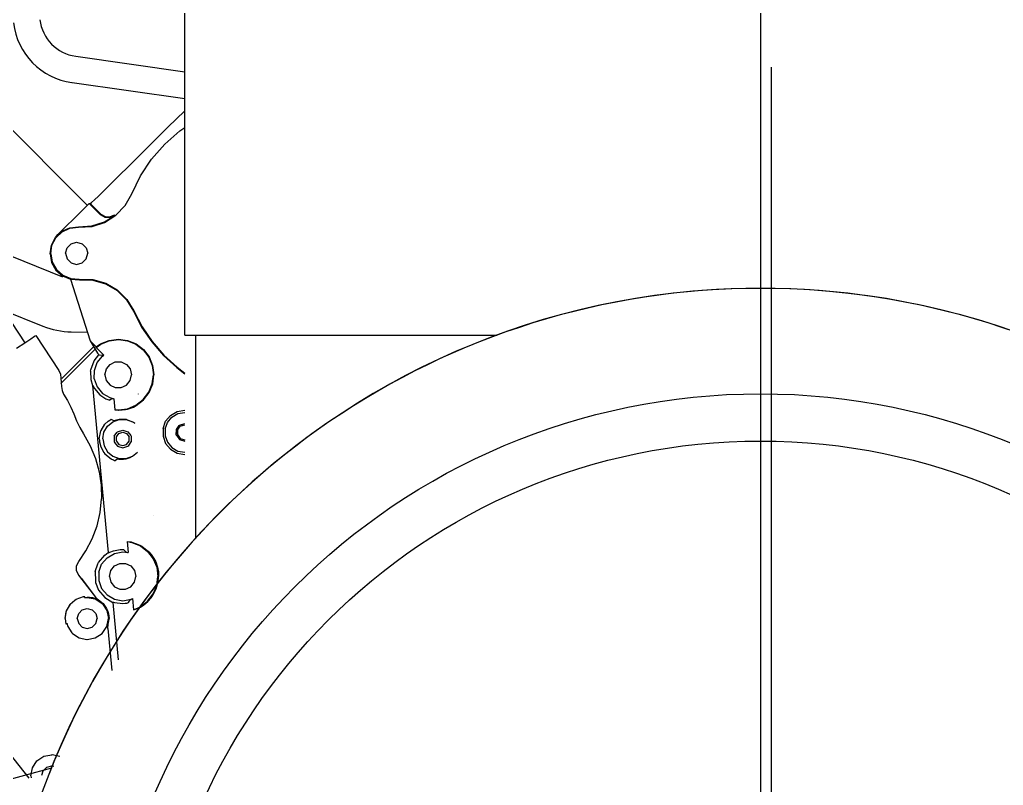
# Model space of a CAD drawing. Extents: x 33214 to 95067, y 8279 to 51908.
# Drawn here: x 63756.9 to 64201, y 12647.7 to 12993.3 of the extents above; entities that cross this region are included whole.
import ezdxf

# ---------------------------------------------------------------- set-up
doc = ezdxf.new("R2010")
doc.units = 0
doc.header["$LTSCALE"] = 300
doc.header["$MEASUREMENT"] = 0
doc.linetypes.add('PHANTOM', pattern=[2.1, 1.25, -0.2, 0.125, -0.2, 0.125, -0.2])
doc.layers.get('0').update_dxf_attribs({"linetype": 'CONTINUOUS'})
for name, color, linetype in [('GENERATORSETT', 1, 'CONTINUOUS'), ('S0CO1', 1, 'CONTINUOUS'), ('S0PH1', 1, 'PHANTOM')]:
    doc.layers.add(name, color=color, linetype=linetype)

# ---------------------------------------------------------------- blocks, each defined once
blk = doc.blocks.new('HOVEDMOTOR-CENTER')
at = {"color": 1}
for p, q in [((115, 583.86), (115, 783.86)), ((115, 583.86), (256.09, 583.86)), ((120, 492.38), (120, 583.86)), ((54.78, 388.4), (6.71, 375.52))]:
    blk.add_line(p, q, dxfattribs=at)
at = {"color": 1, "linetype": 'Continuous'}
for p, q in [((65.79, 709.74), (115, 702.77)), ((64.11, 697.85), (115, 690.65)), ((18.06, 695.44), (71.05, 642.44)), ((107.43, 677.68), (115, 685.17)), ((107.43, 677.68), (115, 685.17)), ((98.95, 669.31), (107.43, 677.68)), ((102.31, 672.63), (107.43, 677.68)), ((106.02, 670.11), (112.82, 676.08)), ((112.82, 676.08), (115, 677.51)), ((98.95, 669.31), (102.31, 672.63)), ((76.03, 646.65), (98.95, 669.31)), ((100.07, 663.29), (106.02, 670.11)), ((95.06, 655.76), (100.07, 663.29)), ((91.09, 647.62), (95.06, 655.76)), ((72.95, 643.72), (74.29, 644.95)), ((74.29, 644.95), (76.03, 646.65)), ((88.11, 642.35), (91.09, 647.62)), ((57.77, 629.34), (68.67, 640.09)), ((57.77, 629.34), (68.67, 640.09)), ((57.77, 629.34), (68.67, 640.09)), ((68.67, 640.09), (71.87, 643.26)), ((71.87, 643.26), (72.36, 643.25)), ((71.87, 643.26), (76.86, 638.27)), ((71.87, 643.26), (76.86, 638.27)), ((71.87, 643.26), (76.86, 638.27)), ((72.36, 643.25), (72.95, 643.72)), ((72.36, 643.25), (77.09, 638.52)), ((83.95, 637.94), (88.11, 642.35)), ((76.86, 638.27), (78.92, 637.05)), ((77.09, 638.52), (79.01, 637.36)), ((78.71, 634.94), (83.49, 637.88)), ((78.81, 634.75), (83.95, 637.94)), ((78.92, 637.05), (81.3, 636.92)), ((79.01, 637.36), (81.25, 637.23)), ((81.25, 637.23), (83.3, 638.16)), ((81.3, 636.92), (83.49, 637.88)), ((83.2, 638.11), (83.29, 638.16)), ((57.77, 629.34), (59.49, 630.72)), ((59.49, 630.72), (63.08, 632.36)), ((59.63, 630.51), (63.14, 632.13)), ((63.08, 632.36), (67.01, 632.77)), ((63.14, 632.13), (66.99, 632.53)), ((66.99, 632.53), (73.04, 632.89)), ((67.01, 632.77), (72.99, 633.15)), ((72.99, 633.15), (78.71, 634.94)), ((73.04, 632.89), (73.18, 632.91)), ((73.18, 632.91), (78.81, 634.75)), ((12.83, 629.03), (59.89, 610.24)), ((54.79, 624.5), (56.61, 628.01)), ((55.03, 624.42), (56.82, 627.85)), ((56.61, 628.01), (57.77, 629.34)), ((56.82, 627.85), (59.63, 630.51)), ((12.83, 625.81), (42.76, 580.43)), ((54.2, 620.59), (54.79, 624.5)), ((54.48, 620.59), (55.03, 624.42)), ((61.21, 620.8), (61.9, 623.29)), ((61.9, 623.29), (63.71, 625.12)), ((63.71, 625.12), (66.2, 625.8)), ((66.2, 625.8), (68.69, 625.11)), ((68.69, 625.11), (70.51, 623.29)), ((70.51, 623.29), (71.19, 620.8)), ((54.2, 620.59), (54.92, 616.7)), ((54.48, 620.59), (55.17, 616.79)), ((61.21, 620.8), (61.89, 618.31)), ((61.89, 618.31), (63.71, 616.49)), ((68.69, 616.48), (70.5, 618.31)), ((70.5, 618.31), (71.19, 620.8)), ((54.92, 616.7), (56.87, 613.26)), ((55.17, 616.79), (57.06, 613.42)), ((56.87, 613.26), (59.83, 610.63)), ((57.06, 613.42), (59.97, 610.86)), ((63.71, 616.49), (66.2, 615.8)), ((66.2, 615.8), (68.69, 616.48)), ((59.83, 610.63), (63.42, 609.13)), ((59.97, 610.86), (63.54, 609.37)), ((63.42, 609.13), (63.48, 609.11)), ((63.42, 609.13), (72.26, 581.27)), ((63.48, 609.11), (67.43, 608.86)), ((63.54, 609.37), (67.4, 609.11)), ((67.4, 609.11), (73.47, 608.94)), ((67.43, 608.86), (73.44, 608.72)), ((73.44, 608.72), (79.22, 607.07)), ((73.47, 608.94), (79.32, 607.32)), ((79.22, 607.07), (84.45, 604.06)), ((79.32, 607.32), (84.56, 604.25)), ((84.45, 604.06), (88.7, 599.84)), ((84.56, 604.25), (88.79, 600.16)), ((88.7, 599.84), (91.83, 594.71)), ((88.79, 600.16), (88.91, 600)), ((88.91, 600), (92.05, 594.81)), ((33.08, 595.1), (50.99, 587.95)), ((91.83, 594.71), (95.56, 587.48)), ((92.05, 594.81), (95.75, 587.64)), ((95.56, 587.48), (100.1, 580.8)), ((95.75, 587.64), (100.27, 580.97)), ((42.75, 580.43), (45.47, 582.23)), ((45.47, 582.23), (47.16, 583.34)), ((47.16, 583.34), (47.76, 583.74)), ((47.76, 583.74), (58.23, 567.88)), ((63.79, 585.32), (71.03, 585.14)), ((80.88, 581.51), (85.03, 582.07)), ((80.93, 581.34), (85.03, 581.9)), ((85.03, 582.07), (89.19, 581.52)), ((85.03, 581.9), (89.14, 581.33)), ((39.11, 578.03), (42.75, 580.43)), ((59.07, 562.08), (74.53, 577.54)), ((59.53, 564.31), (73.86, 578.64)), ((72.26, 581.27), (74.99, 578.54)), ((72.26, 581.27), (75.63, 575.72)), ((72.26, 581.27), (75.63, 575.72)), ((72.26, 581.27), (75.63, 575.72)), ((74.97, 578.31), (77.1, 579.75)), ((74.97, 578.31), (74.99, 578.54)), ((74.97, 578.31), (78.45, 574.84)), ((74.99, 578.54), (77.01, 579.9)), ((77.01, 579.9), (80.88, 581.51)), ((77.1, 579.75), (80.93, 581.34)), ((89.14, 581.33), (92.97, 579.75)), ((89.19, 581.52), (93.06, 579.9)), ((92.97, 579.75), (96.27, 577.23)), ((93.06, 579.9), (96.38, 577.35)), ((100.1, 580.8), (105.39, 574.71)), ((100.27, 580.97), (105.56, 574.89)), ((74.12, 572.28), (76.15, 574.92)), ((75.48, 571.5), (77.94, 574.41)), ((75.63, 575.72), (76.15, 575.19)), ((76.15, 574.92), (76.15, 575.19)), ((76.15, 574.92), (76.42, 574.92)), ((76.42, 574.92), (77.54, 574.87)), ((77.54, 574.87), (78.45, 574.84)), ((77.94, 574.41), (78.45, 574.84)), ((96.27, 577.23), (98.8, 573.95)), ((96.38, 577.35), (98.93, 574.02)), ((98.8, 573.95), (100.38, 570.11)), ((98.93, 574.02), (100.53, 570.15)), ((105.39, 574.71), (111.4, 569.26)), ((105.56, 574.89), (111.55, 569.46)), ((72.65, 568.18), (74.12, 572.28)), ((74.2, 567.91), (75.48, 571.5)), ((79, 566), (79.62, 568.59)), ((79.62, 568.59), (81.27, 570.68)), ((81.27, 570.68), (83.67, 571.84)), ((83.67, 571.84), (86.33, 571.82)), ((86.33, 571.82), (88.72, 570.67)), ((88.72, 570.67), (90.39, 568.59)), ((90.39, 568.59), (91, 566)), ((100.38, 570.11), (100.91, 566)), ((100.53, 570.15), (101.08, 566)), ((111.4, 569.26), (115, 566.37)), ((111.55, 569.46), (115, 566.68)), ((58.23, 567.88), (58.84, 566.2)), ((58.84, 566.2), (59.13, 564.41)), ((59.13, 564.41), (59.22, 562.54)), ((72.53, 567.58), (72.65, 568.18)), ((72.53, 567.58), (72.64, 563.83)), ((74.19, 564.09), (74.2, 567.91)), ((74.19, 564.09), (75.48, 560.51)), ((79, 566), (79.61, 563.41)), ((90.38, 563.41), (91, 566)), ((100.36, 561.89), (100.91, 566)), ((100.55, 561.85), (101.08, 566)), ((59.22, 562.54), (59.3, 560.67)), ((59.3, 560.67), (59.6, 558.89)), ((72.64, 563.83), (73.4, 561.15)), ((73.4, 561.15), (73.55, 561.19)), ((73.4, 561.15), (80.44, 485.73)), ((73.4, 561.15), (80.44, 485.73)), ((73.4, 561.15), (80.44, 485.73)), ((73.55, 561.19), (73.59, 561.11)), ((73.59, 561.11), (74.28, 559.82)), ((74.28, 559.82), (76.65, 556.97)), ((75.48, 560.51), (77.94, 557.6)), ((79.61, 563.41), (81.28, 561.33)), ((81.28, 561.33), (83.67, 560.18)), ((83.67, 560.18), (86.33, 560.16)), ((86.33, 560.16), (88.73, 561.32)), ((88.73, 561.32), (90.38, 563.41)), ((98.78, 558.07), (100.36, 561.89)), ((98.97, 558), (100.55, 561.85)), ((59.6, 558.89), (60.31, 557.27)), ((60.31, 557.27), (62.08, 554.42)), ((76.65, 556.97), (77.1, 556.59)), ((77.1, 556.59), (79.46, 555.11)), ((77.94, 557.6), (81.24, 555.68)), ((81.03, 554.58), (81.91, 555.29)), ((81.24, 555.68), (83.06, 555.17)), ((81.91, 555.29), (82.74, 555.21)), ((82.74, 555.21), (83.06, 555.17)), ((96.26, 554.78), (98.78, 558.07)), ((96.39, 554.65), (98.97, 558)), ((62.08, 554.42), (63.54, 551.39)), ((63.54, 551.39), (64.87, 548.3)), ((79.46, 555.11), (80.27, 554.78)), ((80.27, 554.78), (80.79, 554.61)), ((80.79, 554.61), (80.85, 554.6)), ((80.85, 554.6), (81.03, 554.58)), ((83.06, 555.17), (83.52, 550.18)), ((89.15, 550.66), (92.97, 552.25)), ((89.19, 550.5), (91.81, 551.43)), ((91.81, 551.43), (93.06, 552.11)), ((92.97, 552.25), (96.26, 554.78)), ((93.06, 552.11), (96.39, 554.65)), ((64.87, 548.3), (66.21, 545.22)), ((83.52, 550.18), (85.03, 550.1)), ((83.52, 550.18), (85.03, 550.03)), ((85.03, 550.1), (89.15, 550.66)), ((85.03, 550.03), (85.31, 550.03)), ((85.31, 550.03), (88.34, 550.31)), ((88.34, 550.31), (89.19, 550.5)), ((106.36, 544.99), (108.61, 547.62)), ((107.22, 544.49), (109.22, 546.89)), ((108.61, 547.62), (111.6, 549.36)), ((109.22, 546.89), (111.92, 548.45)), ((111.6, 549.36), (115, 549.98)), ((111.92, 548.45), (115, 549)), ((66.21, 545.22), (67.67, 542.19)), ((67.67, 542.19), (69.3, 539.25)), ((77.21, 540.82), (79, 543.71)), ((78.55, 540.07), (80.12, 542.77)), ((79, 543.71), (80.41, 545.03)), ((80.12, 542.77), (82.51, 544.77)), ((80.41, 545.03), (81.13, 545.53)), ((81.13, 545.53), (81.62, 545.8)), ((81.62, 545.8), (81.84, 545.88)), ((81.84, 545.88), (82.84, 545.34)), ((82.51, 544.77), (85.44, 545.83)), ((82.84, 545.34), (83.64, 545.56)), ((83.64, 545.56), (85.43, 545.96)), ((85.43, 545.96), (85.69, 545.99)), ((85.44, 545.83), (88.55, 545.84)), ((85.69, 545.99), (88.56, 545.87)), ((88.55, 545.84), (91.49, 544.78)), ((88.56, 545.87), (88.76, 545.84)), ((88.76, 545.84), (91.49, 544.78)), ((91.49, 544.78), (92.49, 544.13)), ((91.49, 544.78), (92.49, 544.13)), ((105.2, 541.73), (106.36, 544.99)), ((106.16, 541.56), (107.22, 544.49)), ((111.22, 541.23), (112.49, 543.12)), ((111.75, 541.01), (113, 542.75)), ((112.49, 543.12), (112.66, 543.22)), ((112.66, 543.22), (115, 544)), ((113, 542.75), (115, 543.4)), ((69.3, 539.25), (72.38, 533.89)), ((76.44, 537), (77.12, 540.6)), ((77.12, 540.6), (77.21, 540.82)), ((78, 537), (78.55, 540.07)), ((83.21, 538.23), (84.3, 539.95)), ((83.21, 538.23), (83.22, 535.77)), ((84.15, 537.93), (85.24, 539.43)), ((84.15, 536.07), (84.15, 537.93)), ((84.3, 539.95), (84.67, 540.21)), ((84.67, 540.21), (87, 541)), ((85.24, 539.43), (87, 540)), ((85.24, 539.43), (86.99, 540)), ((86.99, 540), (88.76, 539.43)), ((87, 541), (89.34, 540.22)), ((88.76, 539.43), (89.85, 537.93)), ((89.34, 540.22), (90.68, 538.56)), ((89.85, 536.07), (89.85, 537.93)), ((90.68, 538.56), (90.78, 538.23)), ((90.78, 538.23), (90.79, 535.77)), ((105.2, 541.73), (105.2, 538.27)), ((105.2, 538.27), (106.38, 535.02)), ((106.16, 541.56), (106.17, 538.44)), ((106.17, 538.44), (107.23, 535.51)), ((111.21, 538.77), (111.22, 541.23)), ((111.21, 538.77), (111.23, 538.68)), ((111.23, 538.68), (112.67, 536.79)), ((111.75, 541.01), (111.77, 538.95)), ((111.77, 538.95), (111.77, 541.03)), ((111.77, 538.95), (113, 537.25)), ((72.38, 533.89), (74.76, 528.19)), ((76.44, 537), (76.47, 536.34)), ((76.47, 536.34), (76.53, 535.7)), ((76.53, 535.7), (77.1, 533.4)), ((77.1, 533.4), (78.48, 530.87)), ((78, 537), (78.57, 533.93)), ((78.57, 533.93), (80.13, 531.23)), ((83.22, 535.77), (83.32, 535.44)), ((83.32, 535.44), (84.66, 533.78)), ((84.15, 536.07), (85.24, 534.57)), ((84.66, 533.78), (87, 533)), ((85.24, 534.57), (87.01, 534)), ((87, 534), (88.76, 534.57)), ((87, 533), (89.33, 533.79)), ((87.01, 534), (88.76, 534.57)), ((88.76, 534.57), (89.85, 536.07)), ((89.33, 533.79), (89.7, 534.05)), ((89.7, 534.05), (90.79, 535.77)), ((106.38, 535.02), (108.61, 532.34)), ((107.23, 535.51), (109.23, 533.12)), ((109.23, 533.12), (111.93, 531.55)), ((112.67, 536.79), (115, 536)), ((113, 537.25), (115, 536.6)), ((78.48, 530.87), (78.97, 530.26)), ((78.97, 530.26), (81.8, 528)), ((80.13, 531.23), (82.51, 529.23)), ((82.51, 529.23), (85.44, 528.16)), ((88.56, 528.14), (91.49, 529.21)), ((88.57, 528.09), (90.36, 528.64)), ((90.36, 528.64), (91.5, 529.2)), ((91.49, 529.21), (93.71, 531.01)), ((91.5, 529.2), (93.71, 531.01)), ((108.61, 532.34), (111.59, 530.64)), ((111.59, 530.64), (115, 530.02)), ((111.93, 531.55), (115, 531)), ((74.76, 528.19), (76.41, 522.24)), ((81.8, 528), (82.01, 527.89)), ((82.01, 527.89), (82.81, 527.54)), ((82.81, 527.54), (83.34, 527.36)), ((83.34, 527.36), (83.57, 527.32)), ((83.57, 527.32), (84.46, 528.03)), ((84.46, 528.03), (85.28, 527.96)), ((85.28, 527.96), (85.39, 527.95)), ((85.39, 527.95), (87.37, 527.92)), ((85.44, 528.16), (88.56, 528.14)), ((87.37, 527.92), (88.57, 528.09)), ((76.41, 522.24), (77.31, 516.12)), ((77.31, 516.12), (77.44, 509.95)), ((76.8, 503.8), (77.44, 509.95)), ((75.4, 497.79), (76.8, 503.8)), ((100.77, 502.59), (100.77, 502.59)), ((73.25, 491.99), (75.4, 497.79)), ((70.41, 486.51), (73.25, 491.99)), ((89.07, 490.77), (91.15, 490.34)), ((89.07, 490.77), (89.54, 485.7)), ((89.07, 490.77), (90.86, 490.51)), ((90.86, 490.51), (91.17, 490.44)), ((91.15, 490.34), (94.97, 488.74)), ((91.17, 490.44), (94.02, 489.43)), ((94.02, 489.43), (95.06, 488.89)), ((94.97, 488.74), (98.26, 486.22)), ((95.06, 488.89), (95.67, 488.55)), ((67.13, 481.69), (70.41, 486.51)), ((76.14, 481.27), (78.92, 484.62)), ((78.92, 484.62), (80.44, 485.73)), ((79.95, 483.4), (83.24, 485.32)), ((80.44, 485.73), (80.6, 485.65)), ((80.6, 485.65), (81.18, 485.92)), ((81.18, 485.92), (82.79, 486.57)), ((82.79, 486.57), (85.81, 487.15)), ((83.24, 485.32), (87, 486)), ((85.81, 487.15), (86.59, 487.17)), ((86.59, 487.17), (87, 487.15)), ((87, 487.15), (87.1, 487.14)), ((87, 486), (89.54, 485.7)), ((87.1, 487.14), (87.33, 487.09)), ((87.33, 487.09), (88.38, 486.06)), ((88.38, 486.06), (89.22, 485.79)), ((89.22, 485.79), (89.54, 485.7)), ((95.67, 488.55), (97.34, 487.34)), ((97.34, 487.34), (98.43, 486.39)), ((98.26, 486.22), (100.78, 482.93)), ((98.43, 486.39), (98.77, 486.04)), ((98.77, 486.04), (99.84, 484.89)), ((99.84, 484.89), (101.1, 483.12)), ((66.2, 479.73), (67.13, 481.69)), ((66.2, 477.56), (66.2, 479.73)), ((74.63, 477.18), (75.77, 480.65)), ((75.77, 480.65), (76.14, 481.27)), ((76.19, 476.91), (77.49, 480.49)), ((77.49, 480.49), (79.95, 483.4)), ((83.27, 479.68), (85.67, 480.84)), ((85.67, 480.84), (88.33, 480.82)), ((88.33, 480.82), (90.72, 479.67)), ((100.78, 482.93), (102.37, 479.11)), ((101.1, 483.12), (101.98, 481.51)), ((101.98, 481.51), (102.79, 479.18)), ((66.2, 477.56), (67.1, 475.6)), ((67.1, 475.6), (73.72, 466.95)), ((74.63, 477.18), (74.65, 472.82)), ((76.19, 476.91), (76.2, 473.09)), ((81, 475), (81.62, 477.59)), ((81.62, 477.59), (83.27, 479.68)), ((90.72, 479.67), (92.39, 477.59)), ((92.39, 477.59), (93, 475)), ((102.37, 479.11), (102.91, 475)), ((102.79, 479.18), (103.18, 476.96)), ((103.18, 476.96), (103.23, 475)), ((68.19, 474.17), (74.73, 465.66)), ((74.65, 472.82), (74.75, 472.19)), ((74.75, 472.19), (76.13, 468.72)), ((76.2, 473.09), (77.48, 469.5)), ((81, 475), (81.61, 472.41)), ((81.61, 472.41), (83.28, 470.33)), ((90.73, 470.32), (92.38, 472.41)), ((92.38, 472.41), (93, 475)), ((100.8, 467.06), (102.38, 470.89)), ((102.11, 469.38), (102.59, 470.83)), ((102.38, 470.89), (102.91, 475)), ((102.59, 470.83), (102.91, 472.15)), ((102.91, 472.15), (103.03, 472.86)), ((103.03, 472.86), (103.21, 474.4)), ((103.21, 474.4), (103.23, 475)), ((76.13, 468.72), (78.94, 465.39)), ((77.48, 469.5), (79.95, 466.59)), ((79.95, 466.59), (83.25, 464.69)), ((83.28, 470.33), (85.67, 469.18)), ((85.67, 469.18), (88.33, 469.16)), ((88.33, 469.16), (90.73, 470.32)), ((98.26, 463.77), (100.8, 467.06)), ((99.85, 465.3), (100.93, 466.93)), ((100.93, 466.93), (102.11, 469.38)), ((61.62, 459.41), (63.36, 462.41)), ((61.62, 459.41), (63.36, 462.41)), ((61.62, 459.41), (63.33, 462.4)), ((63.33, 462.4), (65.39, 464.28)), ((63.36, 462.41), (66.01, 464.63)), ((65.39, 464.28), (66, 464.63)), ((66, 464.63), (69.24, 465.83)), ((68.9, 465.71), (69.24, 465.84)), ((69.24, 465.83), (69.36, 465.86)), ((69.34, 465.86), (69.97, 465.95)), ((69.36, 465.86), (69.97, 465.95)), ((69.7, 465.47), (69.97, 465.95)), ((69.7, 465.47), (71.01, 465.52)), ((69.7, 465.47), (70.15, 465.51)), ((70.15, 465.51), (70.95, 465.58)), ((70.95, 465.58), (70.98, 465.58)), ((70.98, 465.58), (71.52, 465.57)), ((71.01, 465.52), (74.64, 464.78)), ((71.52, 465.57), (72.07, 465.55)), ((72.07, 465.55), (73.18, 465.42)), ((73.18, 465.42), (73.33, 465.4)), ((73.33, 465.4), (73.75, 465.33)), ((73.75, 465.33), (74.54, 465.11)), ((74.54, 465.11), (74.72, 465.05)), ((74.64, 464.78), (77.73, 462.72)), ((74.72, 465.05), (75.18, 464.87)), ((74.73, 465.66), (75.32, 465.02)), ((75.18, 464.87), (75.88, 464.54)), ((75.32, 465.02), (76.12, 464.41)), ((75.88, 464.54), (76.12, 464.41)), ((76.12, 464.41), (78.2, 462.72)), ((77.35, 463.4), (78.21, 462.73)), ((77.73, 462.72), (77.94, 462.53)), ((77.94, 462.53), (79.78, 459.63)), ((78.21, 462.73), (78.54, 462.32)), ((78.54, 462.32), (79.75, 460.56)), ((78.94, 465.39), (82.54, 463.25)), ((82.54, 463.25), (82.68, 463.35)), ((82.54, 463.25), (84.97, 437.27)), ((82.54, 463.25), (84.97, 437.27)), ((82.54, 463.25), (84.97, 437.27)), ((82.68, 463.35), (82.8, 463.33)), ((82.8, 463.33), (83.3, 463.19)), ((83.25, 464.69), (87, 464)), ((83.3, 463.19), (87, 462.75)), ((87, 464), (90.75, 464.69)), ((87, 462.75), (88.08, 462.84)), ((88.08, 462.84), (88.84, 462.96)), ((88.84, 462.96), (89.34, 463.09)), ((89.34, 463.09), (89.56, 463.18)), ((89.56, 463.18), (90.4, 464.39)), ((90.4, 464.39), (90.8, 464.61)), ((90.75, 464.69), (91.48, 464.95)), ((90.8, 464.61), (91.18, 464.81)), ((91.18, 464.81), (91.48, 464.95)), ((91.48, 464.95), (91.95, 459.88)), ((94.97, 461.26), (98.26, 463.77)), ((95.04, 461.14), (96.57, 462.11)), ((96.57, 462.11), (98.38, 463.65)), ((98.38, 463.65), (99.85, 465.3)), ((61.01, 456), (61.62, 459.41)), ((61.01, 456), (61.45, 458.96)), ((61.45, 458.96), (61.62, 459.41)), ((61.45, 458.96), (61.62, 459.41)), ((66.5, 456), (67.12, 458.24)), ((67.12, 458.24), (68.77, 459.87)), ((68.77, 459.87), (71, 460.48)), ((71, 460.48), (73.24, 459.91)), ((73.24, 459.91), (74.88, 458.24)), ((74.88, 458.24), (75.5, 456)), ((79.75, 460.56), (80.24, 459.35)), ((79.78, 459.63), (80.53, 456)), ((80.24, 459.35), (80.65, 458.05)), ((80.62, 458.04), (80.63, 458.05)), ((80.62, 458.04), (80.84, 456)), ((80.63, 458.05), (80.65, 458.05)), ((80.63, 458.05), (80.84, 456)), ((91.95, 459.88), (94.97, 461.26)), ((91.95, 459.88), (93.67, 460.46)), ((93.67, 460.46), (95.04, 461.14)), ((93.85, 460.55), (93.85, 460.55)), ((93.85, 460.55), (93.85, 460.55)), ((61.01, 456), (61.35, 453.37)), ((61.35, 453.37), (61.71, 453.89)), ((61.71, 453.89), (62.22, 452.36)), ((61.71, 453.89), (61.74, 453.72)), ((66.5, 456), (67.12, 453.76)), ((67.12, 453.76), (68.76, 452.09)), ((73.23, 452.13), (74.88, 453.76)), ((74.88, 453.76), (75.5, 456)), ((79.78, 452.37), (80.53, 456)), ((80.3, 451.45), (80.48, 453.34)), ((80.48, 453.34), (80.84, 455.68)), ((80.84, 455.68), (80.84, 456)), ((62.19, 452.35), (64.05, 449.48)), ((62.22, 452.36), (64.05, 449.48)), ((64.05, 449.48), (64.28, 449.27)), ((64.05, 449.48), (64.1, 449.43)), ((64.28, 449.27), (67.37, 447.22)), ((68.76, 452.09), (71, 451.52)), ((71, 451.52), (73.23, 452.13)), ((74.64, 447.22), (77.73, 449.27)), ((77.73, 449.27), (79.78, 452.37)), ((80.3, 451.45), (82.07, 432.51)), ((67.37, 447.22), (70.79, 446.47)), ((70.79, 446.47), (71, 446.49)), ((71, 446.49), (74.64, 447.22)), ((29.68, 402.67), (44.59, 383.89)), ((46.22, 388.63), (48.27, 391.73)), ((48.27, 391.73), (51.36, 393.78)), ((51.36, 393.78), (55, 394.51)), ((55, 394.51), (55.22, 394.53)), ((55, 394.53), (55.22, 394.53)), ((55.22, 394.53), (58.58, 393.79)), ((55.22, 394.53), (58.6, 393.82)), ((45.47, 385), (46.22, 388.63)), ((50.55, 385.19), (51.12, 387.24)), ((51.12, 387.24), (52.77, 388.87)), ((52.77, 388.87), (55, 389.48)), ((55, 389.48), (55.83, 389.26)), ((45.47, 385), (45.65, 384.12))]:
    blk.add_line(p, q, dxfattribs=at)
for points in [[(63.64, 609.36), (63.62, 609.34)], [(63.64, 609.36), (63.62, 609.34)], [(96.54, 576.89), (96.49, 576.85)], [(96.54, 576.89), (96.49, 576.85)], [(74.28, 559.83), (74.28, 559.82)], [(93.92, 557.42), (93.92, 557.15)], [(93.92, 557.42), (93.92, 557.15)], [(79.46, 555.11), (79.48, 555.11)], [(79.46, 555.11), (79.48, 555.11)], [(92.49, 544.13), (91.5, 544.8)], [(83.36, 527.35), (83.36, 527.35)], [(95.67, 488.55), (95.67, 488.55)], [(95.67, 488.55), (95.67, 488.55)], [(99.84, 484.88), (99.84, 484.88)], [(103.21, 474.4), (103.21, 474.4)]]:
    blk.add_lwpolyline(points, dxfattribs=at)
at = {"color": 1}
for radius in [297.39, 276.08]:
    blk.add_circle((375, 260), radius, dxfattribs=at)
at = {"color": 1, "linetype": 'Continuous'}
for centre, radius, start, end in [((68.45, 728.55), 31, 186.9605, 261.9456), ((68.45, 728.55), 19, 186.9605, 261.9456), ((64.71, 622.31), 37, 248.2326, 268.5836)]:
    blk.add_arc(centre, radius, start, end, dxfattribs=at)
at = {"color": 1}
for start, end in [(0.8967, 0), (21.4036, 158.5964)]:
    blk.add_arc((375, 260), 345, start, end, dxfattribs=at)
at = {"layer": 'GENERATORSETT'}
blk.add_line((375, 1479.06), (375, -123), dxfattribs=at)

msp = doc.modelspace()

# ---------------------------------------------------------------- linework, layer by layer
at = {"layer": 'S0PH1'}
msp.add_line((64096.39, 10076.9), (64096.39, 15365.4), dxfattribs=at)

# ---------------------------------------------------------------- block references
at = {"layer": 'S0CO1', "linetype": 'Continuous'}
msp.add_blockref('HOVEDMOTOR-CENTER', (63716.39, 12267.06), dxfattribs=at)

doc.saveas('drawing.dxf')
